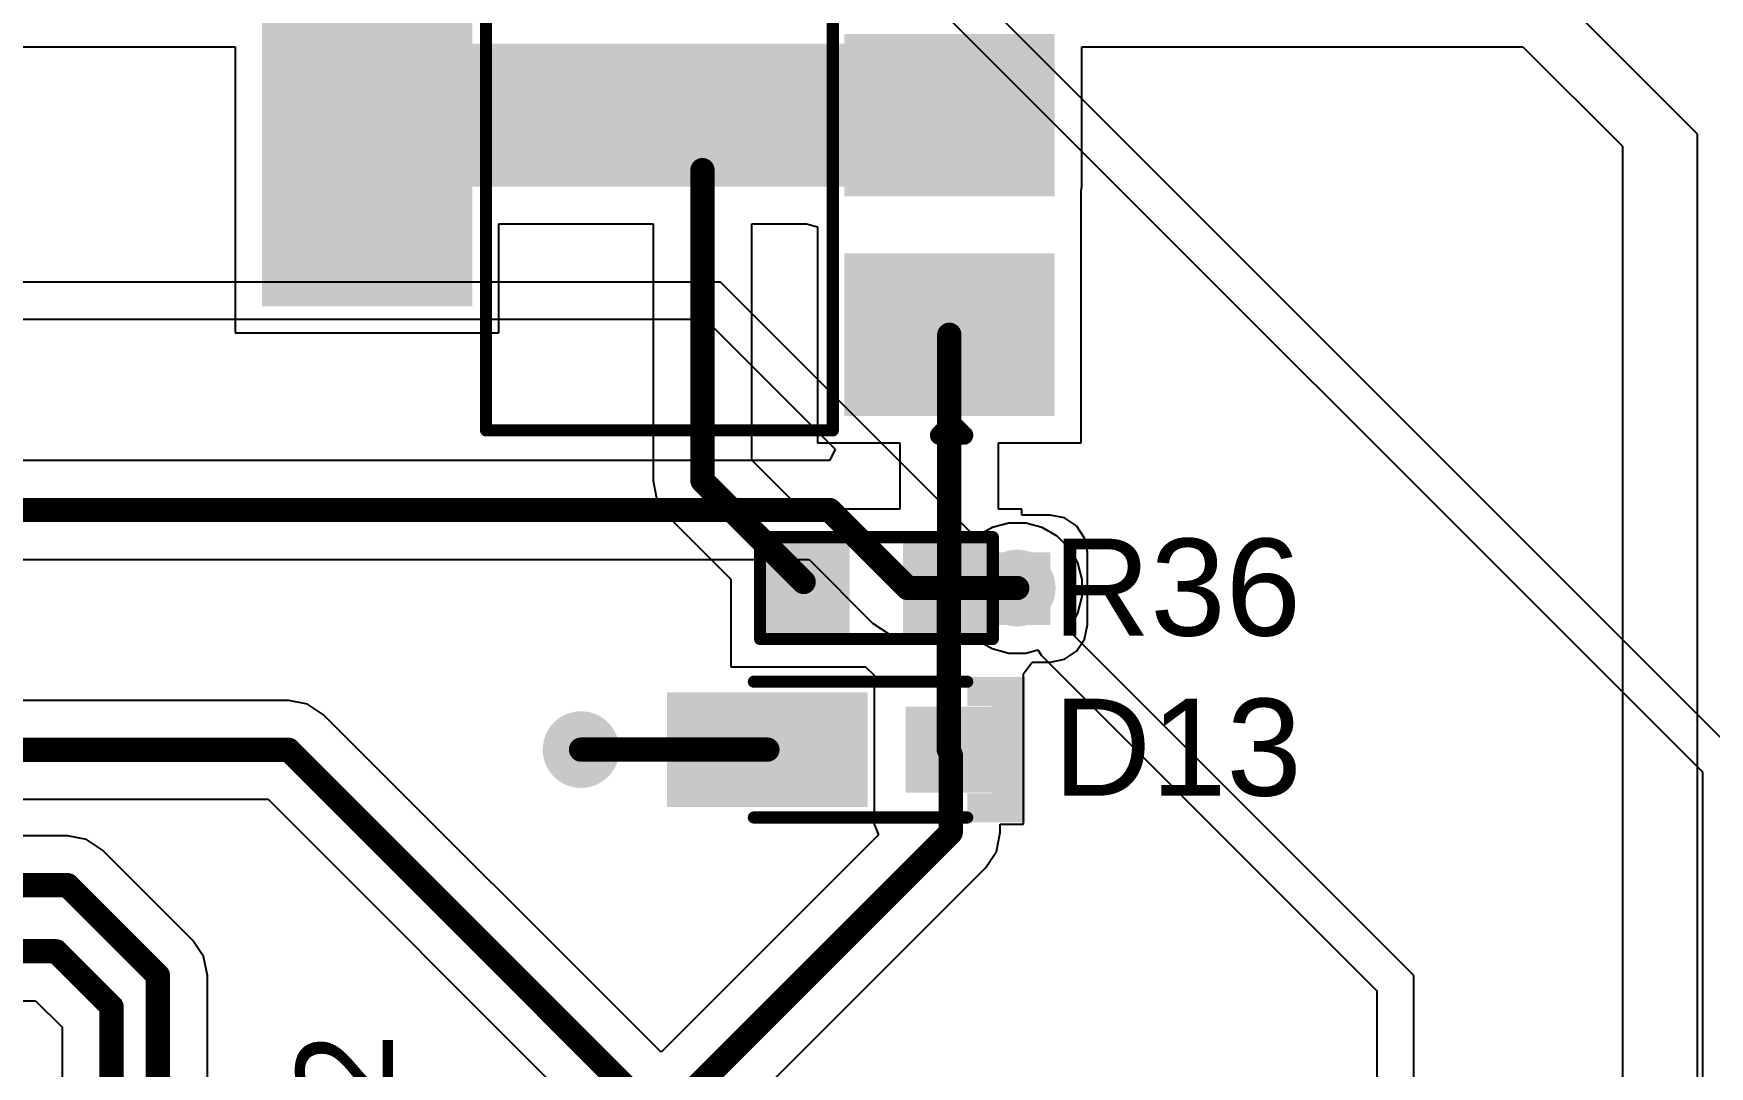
# Model space of a CAD drawing. Header units: millimetres. Extents: x -1.53 to 7.44, y -0.61 to 4.57.
# Drawn here: x 5.819 to 6.51, y 3.528 to 3.954 of the extents above; entities that cross this region are included whole.
import ezdxf

# ---------------------------------------------------------------- set-up
doc = ezdxf.new("R2010")
doc.units = ezdxf.units.MM
doc.header["$MEASUREMENT"] = 0
for name, color, linetype in [('BottomLayer', 5, 'Continuous'), ('BottomSolder', 6, 'Continuous'), ('TopLayer', 1, 'Continuous'), ('TopOverlay', 2, 'Continuous'), ('TopPaste', 8, 'Continuous'), ('TopSolder', 216, 'Continuous'), ('ViaHoleLayer', 16, 'Continuous')]:
    doc.layers.add(name, color=color, linetype=linetype)
doc.styles.add('Arial', font='', dxfattribs={"height": 0.2})
doc.styles.get('Arial').set_extended_font_data('Arial')

# ---------------------------------------------------------------- blocks, each defined once
blk = doc.blocks.new('SOT__223_73')
at = {"layer": 'TopLayer'}
for points in [[(-0.0748, 0.15945), (0.0748, 0.15945), (0.0748, 0.08071), (-0.0748, 0.08071)], [(-0.12008, -0.08071), (-0.06102, -0.08071), (-0.06102, -0.15945), (-0.12008, -0.15945)], [(-0.02953, -0.08071), (0.02953, -0.08071), (0.02953, -0.15945), (-0.02953, -0.15945)], [(0.06102, -0.08071), (0.12008, -0.08071), (0.12008, -0.15945), (0.06102, -0.15945)]]:
    blk.add_hatch(color=1, dxfattribs=at).paths.add_polyline_path(points)
at = {"layer": 'TopPaste'}
for points in [[(-0.0748, 0.15945), (0.0748, 0.15945), (0.0748, 0.08071), (-0.0748, 0.08071)], [(-0.12008, -0.08071), (-0.06102, -0.08071), (-0.06102, -0.15945), (-0.12008, -0.15945)], [(-0.02953, -0.08071), (0.02953, -0.08071), (0.02953, -0.15945), (-0.02953, -0.15945)], [(0.06102, -0.08071), (0.12008, -0.08071), (0.12008, -0.15945), (0.06102, -0.15945)]]:
    blk.add_hatch(color=8, dxfattribs=at).paths.add_polyline_path(points)
at = {"layer": 'TopSolder'}
for points in [[(-0.0788, 0.16345), (0.0788, 0.16345), (0.0788, 0.07671), (-0.0788, 0.07671)], [(-0.12408, -0.07671), (-0.05702, -0.07671), (-0.05702, -0.16345), (-0.12408, -0.16345)], [(-0.03353, -0.07671), (0.03353, -0.07671), (0.03353, -0.16345), (-0.03353, -0.16345)], [(0.05702, -0.07671), (0.12408, -0.07671), (0.12408, -0.16345), (0.05702, -0.16345)]]:
    blk.add_hatch(color=216, dxfattribs=at).paths.add_polyline_path(points)
at = {"layer": 'TopOverlay'}
for points, const_width in [([(-0.13, 0.071), (0.13, 0.071)], 0.005), ([(-0.13, 0.071), (-0.13, -0.072)], 0.005), ([(0.13, 0.071), (0.13, -0.072)], 0.005), ([(-0.13, -0.072), (0.13, -0.072)], 0.005), ([(-0.132, -0.116), (-0.127, -0.121)], 0.00787), ([(-0.132, -0.116), (-0.132, -0.126)], 0.00787), ([(-0.127, -0.121), (-0.132, -0.126)], 0.00787)]:
    blk.add_lwpolyline(points, dxfattribs=dict(at, const_width=const_width))
for points, const_width in [([(-0.13125, 0.071, 1), (-0.12875, 0.071, 1)], 0.0025), ([(-0.13125, 0.071, 1), (-0.12875, 0.071, 1)], 0.0025), ([(0.12875, 0.071, 1), (0.13125, 0.071, 1)], 0.0025), ([(0.12875, 0.071, 1), (0.13125, 0.071, 1)], 0.0025), ([(-0.13125, -0.072, 1), (-0.12875, -0.072, 1)], 0.0025), ([(-0.13125, -0.072, 1), (-0.12875, -0.072, 1)], 0.0025), ([(0.12875, -0.072, 1), (0.13125, -0.072, 1)], 0.0025), ([(0.12875, -0.072, 1), (0.13125, -0.072, 1)], 0.0025), ([(-0.13397, -0.116, 1), (-0.13003, -0.116, 1)], 0.00394), ([(-0.13397, -0.116, 1), (-0.13003, -0.116, 1)], 0.00394), ([(-0.12897, -0.121, 1), (-0.12503, -0.121, 1)], 0.00394), ([(-0.12897, -0.121, 1), (-0.12503, -0.121, 1)], 0.00394), ([(-0.13397, -0.126, 1), (-0.13003, -0.126, 1)], 0.00394), ([(-0.13397, -0.126, 1), (-0.13003, -0.126, 1)], 0.00394)]:
    blk.add_lwpolyline(points, format="xyb", close=True, dxfattribs=dict(at, const_width=const_width))
blk = doc.blocks.new('R___0603_99')
at = {"layer": 'TopLayer'}
for points in [[(-0.015, 0.0175), (-0.015, -0.0175), (-0.045, -0.0175), (-0.045, 0.0175)], [(0.045, 0.0175), (0.045, -0.0175), (0.015, -0.0175), (0.015, 0.0175)]]:
    blk.add_hatch(color=1, dxfattribs=at).paths.add_polyline_path(points)
at = {"layer": 'TopPaste'}
for points in [[(-0.015, 0.0175), (-0.015, -0.0175), (-0.045, -0.0175), (-0.045, 0.0175)], [(0.045, 0.0175), (0.045, -0.0175), (0.015, -0.0175), (0.015, 0.0175)]]:
    blk.add_hatch(color=8, dxfattribs=at).paths.add_polyline_path(points)
at = {"layer": 'TopSolder'}
for points in [[(-0.011, 0.0215), (-0.011, -0.0215), (-0.049, -0.0215), (-0.049, 0.0215)], [(0.049, 0.0215), (0.049, -0.0215), (0.011, -0.0215), (0.011, 0.0215)]]:
    blk.add_hatch(color=216, dxfattribs=at).paths.add_polyline_path(points)
at = {"layer": 'TopOverlay', "const_width": 0.005}
for points in [[(-0.048, -0.021), (-0.048, 0.021)], [(-0.048, 0.021), (0.048, 0.021)], [(0.048, -0.021), (0.048, 0.021)], [(-0.048, -0.021), (0.048, -0.021)]]:
    blk.add_lwpolyline(points, dxfattribs=at)
at = {"layer": 'TopOverlay', "const_width": 0.0025}
for points in [[(-0.04925, 0.021, 1), (-0.04675, 0.021, 1)], [(-0.04925, 0.021, 1), (-0.04675, 0.021, 1)], [(0.04675, 0.021, 1), (0.04925, 0.021, 1)], [(0.04675, 0.021, 1), (0.04925, 0.021, 1)], [(-0.04925, -0.021, 1), (-0.04675, -0.021, 1)], [(-0.04925, -0.021, 1), (-0.04675, -0.021, 1)], [(0.04675, -0.021, 1), (0.04925, -0.021, 1)], [(0.04675, -0.021, 1), (0.04925, -0.021, 1)]]:
    blk.add_lwpolyline(points, format="xyb", close=True, dxfattribs=at)
blk = doc.blocks.new('M____SMP_165')
at = {"layer": 'TopLayer'}
for points in [[(-0.07677, 0.02165), (0.00197, 0.02165), (0.00197, -0.02165), (-0.07677, -0.02165)], [(0.02165, 0.01575), (0.05315, 0.01575), (0.05315, -0.01575), (0.02165, -0.01575)]]:
    blk.add_hatch(color=1, dxfattribs=at).paths.add_polyline_path(points)
at = {"layer": 'TopOverlay'}
for points in [[(0.045, 0.018), (0.056, 0.018), (0.056, 0.03), (0.045, 0.03)], [(0.069, 0.03), (0.055, 0.03), (0.055, -0.03), (0.069, -0.03)], [(0.045, -0.03), (0.056, -0.03), (0.056, -0.018), (0.045, -0.018)]]:
    blk.add_hatch(color=2, dxfattribs=at).paths.add_polyline_path(points)
at = {"layer": 'TopPaste'}
for points in [[(-0.07677, 0.02165), (0.00197, 0.02165), (0.00197, -0.02165), (-0.07677, -0.02165)], [(0.02165, 0.01575), (0.05315, 0.01575), (0.05315, -0.01575), (0.02165, -0.01575)]]:
    blk.add_hatch(color=8, dxfattribs=at).paths.add_polyline_path(points)
at = {"layer": 'TopSolder'}
for points in [[(-0.07877, 0.02365), (0.00397, 0.02365), (0.00397, -0.02365), (-0.07877, -0.02365)], [(0.01965, 0.01775), (0.05515, 0.01775), (0.05515, -0.01775), (0.01965, -0.01775)]]:
    blk.add_hatch(color=216, dxfattribs=at).paths.add_polyline_path(points)
at = {"layer": 'TopOverlay', "const_width": 0.005}
for points in [[(-0.043, 0.028), (0.045, 0.028)], [(-0.043, -0.028), (0.045, -0.028)]]:
    blk.add_lwpolyline(points, dxfattribs=at)
at = {"layer": 'TopOverlay', "const_width": 0.0025}
for points in [[(-0.04425, 0.028, 1), (-0.04175, 0.028, 1)], [(0.04375, 0.028, 1), (0.04625, 0.028, 1)], [(-0.04425, -0.028, 1), (-0.04175, -0.028, 1)], [(0.04375, -0.028, 1), (0.04625, -0.028, 1)]]:
    blk.add_lwpolyline(points, format="xyb", close=True, dxfattribs=at)

msp = doc.modelspace()

# ---------------------------------------------------------------- hatches: boundary and pattern name
at = {"layer": 'BottomLayer'}
h = msp.add_hatch(color=5, dxfattribs=at)
edge = h.paths.add_edge_path()
edge.add_arc((6.22442, 3.7258), 0.01181, 0, 360)
h = msp.add_hatch(color=5, dxfattribs=at)
edge = h.paths.add_edge_path()
edge.add_arc((6.0445, 3.65917), 0.01181, 0, 360)
at = {"layer": 'BottomSolder'}
h = msp.add_hatch(color=6, dxfattribs=at)
edge = h.paths.add_edge_path()
edge.add_arc((6.22442, 3.7258), 0.01581, 0, 360)
h = msp.add_hatch(color=6, dxfattribs=at)
edge = h.paths.add_edge_path()
edge.add_arc((6.0445, 3.65917), 0.01581, 0, 360)
at = {"layer": 'TopLayer'}
for points in [[(5.95626, 3.89127), (6.23579, 3.89127), (6.23579, 3.95033), (5.95626, 3.95033)], [(6.19505, 3.71057), (6.23805, 3.71057), (6.23805, 3.74057), (6.19505, 3.74057)], [(6.19634, 3.71399), (6.22442, 3.71399), (6.22442, 3.73761), (6.19634, 3.73761)]]:
    msp.add_hatch(color=1, dxfattribs=at).paths.add_polyline_path(points)
h = msp.add_hatch(color=1, dxfattribs=at)
edge = h.paths.add_edge_path()
edge.add_arc((6.22442, 3.7258), 0.01181, 0, 360)
h = msp.add_hatch(color=1, dxfattribs=at)
edge = h.paths.add_edge_path()
edge.add_arc((6.0445, 3.65917), 0.01181, 0, 360)
at = {"layer": 'TopSolder'}
h = msp.add_hatch(color=216, dxfattribs=at)
edge = h.paths.add_edge_path()
edge.add_arc((6.22442, 3.7258), 0.01581, 0, 360)
h = msp.add_hatch(color=216, dxfattribs=at)
edge = h.paths.add_edge_path()
edge.add_arc((6.0445, 3.65917), 0.01581, 0, 360)
at = {"layer": 'ViaHoleLayer'}
h = msp.add_hatch(color=16, dxfattribs=at)
edge = h.paths.add_edge_path()
edge.add_arc((6.22442, 3.7258), 0.00591, 0, 360)
h = msp.add_hatch(color=16, dxfattribs=at)
edge = h.paths.add_edge_path()
edge.add_arc((6.0445, 3.65917), 0.00591, 0, 360)

# ---------------------------------------------------------------- linework, layer by layer
at = {"layer": 'BottomLayer'}
for p, q in [((6.51781, 3.66081), (6.15982, 4.01881)), ((6.149, 4.008), (6.507, 3.65)), ((6.102, 3.852), (3.129, 3.852)), ((6.20735, 3.74665), (6.102, 3.852)), ((3.13533, 3.83671), (6.09567, 3.83671)), ((6.09567, 3.83671), (6.14935, 3.78302)), ((6.14935, 3.78302), (6.1471, 3.77859)), ((6.14691, 3.77839), (3.727, 3.77839)), ((6.1471, 3.77859), (6.14691, 3.77839)), ((6.20795, 3.74725), (6.20735, 3.74665)), ((6.21407, 3.75078), (6.20795, 3.74725)), ((6.22089, 3.75261), (6.21407, 3.75078)), ((6.22795, 3.75261), (6.22089, 3.75261)), ((6.23476, 3.75078), (6.22795, 3.75261)), ((6.24088, 3.74725), (6.23476, 3.75078)), ((6.24587, 3.74226), (6.24088, 3.74725)), ((6.2494, 3.73615), (6.24587, 3.74226)), ((5.43891, 3.73761), (6.13855, 3.73761)), ((6.13855, 3.73761), (6.16478, 3.71138)), ((6.25123, 3.72933), (6.2494, 3.73615)), ((6.25123, 3.72227), (6.25123, 3.72933)), ((6.2494, 3.71545), (6.25123, 3.72227)), ((6.24587, 3.70934), (6.2494, 3.71545)), ((6.16478, 3.71138), (6.1714, 3.70696)), ((6.1714, 3.70696), (6.1792, 3.70541)), ((6.1792, 3.70541), (6.20689, 3.70541)), ((6.20689, 3.70541), (6.20795, 3.70435)), ((6.24527, 3.70873), (6.24587, 3.70934)), ((6.388, 3.566), (6.24527, 3.70873)), ((6.20795, 3.70435), (6.21407, 3.70082)), ((6.21407, 3.70082), (6.22089, 3.69899)), ((6.22089, 3.69899), (6.22795, 3.69899)), ((6.22795, 3.69899), (6.23286, 3.7003)), ((6.23286, 3.7003), (6.23445, 3.69792)), ((6.23445, 3.69792), (6.37271, 3.55966)), ((6.507, 3.65), (6.507, 2.989)), ((6.388, 3.3886), (6.388, 3.566)), ((6.37271, 3.55966), (6.37271, 3.3886))]:
    msp.add_line(p, q, dxfattribs=at)
at = {"layer": 'BottomLayer', "const_width": 0.01}
for points in [[(3.727, 3.758), (6.147, 3.758)], [(6.147, 3.758), (6.1792, 3.7258)], [(6.1792, 3.7258), (6.22442, 3.7258)]]:
    msp.add_lwpolyline(points, dxfattribs=at)
at = {"layer": 'BottomLayer', "const_width": 0.005}
for points in [[(6.1445, 3.758, 1), (6.1495, 3.758, 1)], [(6.1445, 3.758, 1), (6.1495, 3.758, 1)], [(6.1767, 3.7258, 1), (6.1817, 3.7258, 1)], [(6.1767, 3.7258, 1), (6.1817, 3.7258, 1)], [(6.22192, 3.7258, 1), (6.22692, 3.7258, 1)]]:
    msp.add_lwpolyline(points, format="xyb", close=True, dxfattribs=at)
at = {"layer": 'TopLayer'}
for p, q in [((6.505, 3.913), (6.448, 3.97)), ((5.43195, 3.949), (5.90189, 3.949)), ((5.90189, 3.949), (5.90189, 3.831)), ((6.25108, 3.89127), (6.25108, 3.949)), ((6.25108, 3.949), (6.433, 3.949)), ((6.433, 3.949), (6.474, 3.908)), ((6.505, 2.7), (6.505, 3.913)), ((6.474, 3.908), (6.474, 3.48176)), ((6.25079, 3.88979), (6.25108, 3.89127)), ((6.25079, 3.87978), (6.25079, 3.88979)), ((6.25079, 3.87627), (6.25079, 3.87978)), ((6.01063, 3.831), (6.01063, 3.87598)), ((6.01063, 3.87598), (6.0742, 3.87598)), ((6.0742, 3.87598), (6.0742, 3.77005)), ((6.11498, 3.77849), (6.11498, 3.87598)), ((6.11498, 3.87598), (6.13754, 3.87598)), ((6.13754, 3.87598), (6.14205, 3.87478)), ((6.14205, 3.87478), (6.14205, 3.78572)), ((6.25079, 3.87478), (6.25079, 3.87627)), ((6.25079, 3.87627), (6.25079, 3.87627)), ((6.25079, 3.78572), (6.25079, 3.87478)), ((6.25079, 3.87478), (6.25079, 3.87478)), ((5.90189, 3.831), (6.01063, 3.831)), ((6.14205, 3.78572), (6.17595, 3.78572)), ((6.17595, 3.78572), (6.17595, 3.7583)), ((6.21673, 3.7583), (6.21673, 3.78572)), ((6.21673, 3.78572), (6.25079, 3.78572)), ((6.13518, 3.7583), (6.11498, 3.77849)), ((6.0742, 3.77005), (6.07575, 3.76224)), ((6.07575, 3.76224), (6.08017, 3.75563)), ((6.08017, 3.75563), (6.10634, 3.72946)), ((6.17595, 3.7583), (6.13518, 3.7583)), ((6.22634, 3.7583), (6.21673, 3.7583)), ((6.22634, 3.75587), (6.22634, 3.7583)), ((6.23805, 3.75587), (6.22634, 3.75587)), ((6.2439, 3.7547), (6.23805, 3.75587)), ((6.24887, 3.75139), (6.2439, 3.7547)), ((6.25218, 3.74643), (6.24887, 3.75139)), ((6.25335, 3.74057), (6.25218, 3.74643)), ((6.25335, 3.71057), (6.25335, 3.74057)), ((6.10634, 3.72946), (6.10634, 3.6933)), ((6.25218, 3.70472), (6.25335, 3.71057)), ((6.2439, 3.69644), (6.24887, 3.69976)), ((6.24887, 3.69976), (6.25218, 3.70472)), ((6.10634, 3.6933), (6.16184, 3.6933)), ((6.16184, 3.6933), (6.16544, 3.68992)), ((6.22687, 3.69028), (6.23055, 3.69528)), ((6.23055, 3.69528), (6.23805, 3.69528)), ((6.23805, 3.69528), (6.2439, 3.69644)), ((6.16544, 3.68992), (6.16544, 3.62842)), ((6.22693, 3.68992), (6.22687, 3.69028)), ((6.22693, 3.68855), (6.22693, 3.68992)), ((6.22693, 3.68992), (6.22693, 3.68992)), ((6.22693, 3.62842), (6.22693, 3.68855)), ((5.92392, 3.67948), (5.40795, 3.67948)), ((5.93172, 3.67792), (5.92392, 3.67948)), ((5.93834, 3.6735), (5.93172, 3.67792)), ((6.0775, 3.53434), (5.93834, 3.6735)), ((5.40795, 3.63869), (5.91547, 3.63869)), ((5.91547, 3.63869), (6.04561, 3.50855)), ((5.83275, 3.62364), (5.40868, 3.62364)), ((5.84056, 3.62209), (5.83275, 3.62364)), ((6.16724, 3.62407), (6.0775, 3.53434)), ((6.16544, 3.62842), (6.16544, 3.62842)), ((6.16544, 3.62842), (6.16724, 3.62407)), ((6.21584, 3.6172), (6.21739, 3.625)), ((6.21739, 3.625), (6.21739, 3.62842)), ((6.21739, 3.62842), (6.22693, 3.62842)), ((5.84717, 3.61767), (5.84056, 3.62209)), ((5.88442, 3.58042), (5.84717, 3.61767)), ((6.21142, 3.61058), (6.21584, 3.6172)), ((6.10658, 3.50574), (6.21142, 3.61058)), ((5.88884, 3.5738), (5.88442, 3.58042)), ((5.89039, 3.566), (5.88884, 3.5738)), ((5.89039, 3.39138), (5.89039, 3.566)), ((5.43266, 3.55561), (5.81955, 3.55561)), ((5.81955, 3.55561), (5.8305, 3.54466)), ((5.8305, 3.54466), (5.8305, 3.3434))]:
    msp.add_line(p, q, dxfattribs=at)
at = {"layer": 'TopLayer', "const_width": 0.01}
for points in [[(6.09459, 3.77005), (6.09459, 3.89817)], [(6.19634, 3.83017), (6.19642, 3.83025)], [(6.19634, 3.7258), (6.19634, 3.83017)], [(6.09459, 3.77005), (6.13634, 3.7283)], [(6.19618, 3.72565), (6.19634, 3.7258)], [(6.19618, 3.65917), (6.19618, 3.72565)], [(5.37721, 3.65908), (5.92392, 3.65908)], [(5.92392, 3.65908), (6.066, 3.517)], [(6.0445, 3.65917), (6.12138, 3.65917)], [(6.197, 3.625), (6.197, 3.657)], [(6.08618, 3.51418), (6.197, 3.625)], [(4.58275, 3.60325), (5.83275, 3.60325)], [(5.83275, 3.60325), (5.87, 3.566)], [(3.819, 3.576), (5.828, 3.576)], [(5.828, 3.576), (5.85089, 3.55311)], [(5.87, 3.35543), (5.87, 3.566)], [(5.85089, 3.3434), (5.85089, 3.55311)]]:
    msp.add_lwpolyline(points, dxfattribs=at)
at = {"layer": 'TopLayer', "const_width": 0.005}
for points in [[(6.09209, 3.89817, 1), (6.09709, 3.89817, 1)], [(6.19384, 3.83017, 1), (6.19884, 3.83017, 1)], [(6.19384, 3.83017, 1), (6.19884, 3.83017, 1)], [(6.19392, 3.83025, 1), (6.19892, 3.83025, 1)], [(6.09209, 3.77005, 1), (6.09709, 3.77005, 1)], [(6.09209, 3.77005, 1), (6.09709, 3.77005, 1)], [(6.13384, 3.7283, 1), (6.13884, 3.7283, 1)], [(6.19368, 3.72565, 1), (6.19868, 3.72565, 1)], [(6.19368, 3.72565, 1), (6.19868, 3.72565, 1)], [(6.19384, 3.7258, 1), (6.19884, 3.7258, 1)], [(6.19384, 3.7258, 1), (6.19884, 3.7258, 1)], [(5.92142, 3.65908, 1), (5.92642, 3.65908, 1)], [(5.92142, 3.65908, 1), (5.92642, 3.65908, 1)], [(6.042, 3.65917, 1), (6.047, 3.65917, 1)], [(6.11888, 3.65917, 1), (6.12388, 3.65917, 1)], [(6.19368, 3.65917, 1), (6.19868, 3.65917, 1)], [(6.1945, 3.657, 1), (6.1995, 3.657, 1)], [(6.1945, 3.625, 1), (6.1995, 3.625, 1)], [(6.1945, 3.625, 1), (6.1995, 3.625, 1)], [(5.83025, 3.60325, 1), (5.83525, 3.60325, 1)], [(5.83025, 3.60325, 1), (5.83525, 3.60325, 1)], [(5.8255, 3.576, 1), (5.8305, 3.576, 1)], [(5.8255, 3.576, 1), (5.8305, 3.576, 1)], [(5.8675, 3.566, 1), (5.8725, 3.566, 1)], [(5.8675, 3.566, 1), (5.8725, 3.566, 1)], [(5.84839, 3.55311, 1), (5.85339, 3.55311, 1)], [(5.84839, 3.55311, 1), (5.85339, 3.55311, 1)]]:
    msp.add_lwpolyline(points, format="xyb", close=True, dxfattribs=at)

# ---------------------------------------------------------------- block references
at = {"rotation": 90}
msp.add_blockref('SOT__223_73', (6.07634, 3.9208), dxfattribs=at)
for name, p in [('R___0603_99', (6.16634, 3.7258)), ('M____SMP_165', (6.15878, 3.65917))]:
    msp.add_blockref(name, p)

# ---------------------------------------------------------------- texts
at = {"layer": 'TopOverlay', "style": 'Arial'}
for s, p in [('R36', (6.23895, 3.70617)), ('D13', (6.23928, 3.64017))]:
    msp.add_text(s, height=0.04, dxfattribs=at).set_placement(p)
msp.add_text('R42', height=0.04, rotation=90, dxfattribs=at).set_placement((5.96699, 3.43968))

doc.saveas('drawing.dxf')
